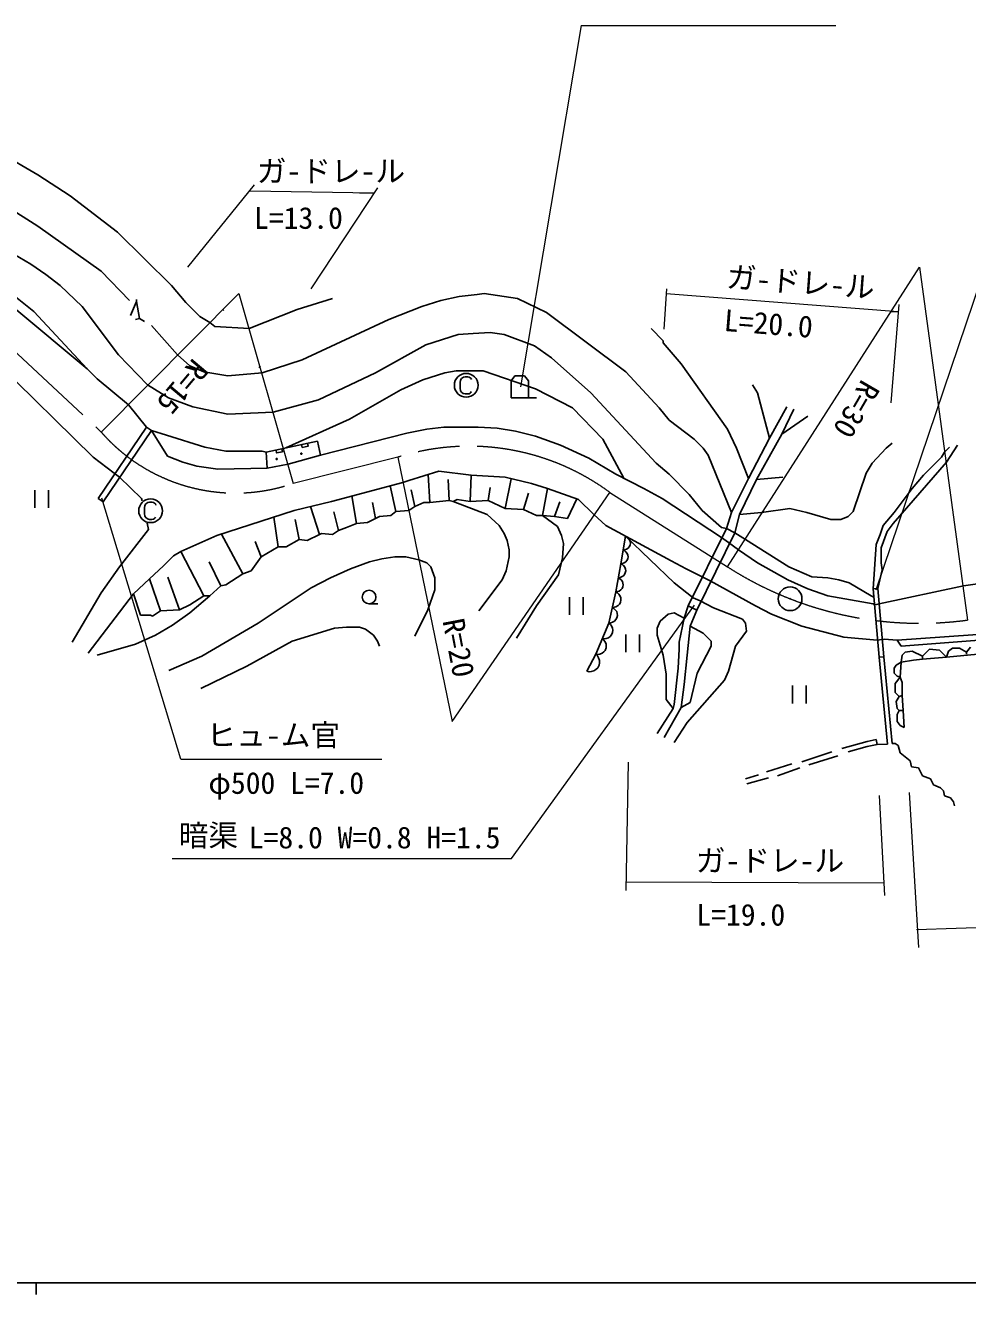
# Model space of a CAD drawing. Units: millimetres, scale not verified. Extents: x 40000 to 680000, y 20000 to 380000.
# Drawn here: x 267084 to 346459, y 204000 to 310934 of the extents above; entities that cross this region are included whole.
import ezdxf
from ezdxf.enums import TextEntityAlignment as Align

# ---------------------------------------------------------------- set-up
doc = ezdxf.new("R2010")
doc.units = ezdxf.units.MM
doc.header["$LTSCALE"] = 1000
doc.linetypes.add('CHAIN', pattern=[18.5, 12, -1.5, 3.5, -1.5])
for name, color, linetype, lineweight in [('M-BGD', 7, 'Continuous', 25), ('M-BMK', 2, 'CHAIN', 13), ('M-BMK-SRVR', 3, 'Continuous', 25), ('M-STR-HTXT', 7, 'Continuous', 13), ('M-TTL-BAND', 7, 'Continuous', 25)]:
    doc.layers.add(name, color=color, linetype=linetype, lineweight=lineweight)
doc.styles.add('ＭＳ ゴシック', font='')
doc.styles.get('ＭＳ ゴシック').set_extended_font_data('MS Gothic')

# ---------------------------------------------------------------- blocks, each defined once
blk = doc.blocks.new('BUHIN1')
at = {"layer": 'M-BGD'}
blk.add_lwpolyline([(-365, -535), (-311, -623), (-231, -682), (-129, -722), (-11, -735), (182, -706), (331, -653), (473, -521), (546, -368), (556, -164), (483, 320), (412, 522), (319, 634), (160, 717), (-24, 730), (-212, 701), (-353, 665), (-420, 609), (-480, 535), (-499, 461)], dxfattribs=at)
blk.add_circle((0, 0), 1000, dxfattribs=at)
blk = doc.blocks.new('BUHIN4')
at = {"layer": 'M-BGD'}
blk.add_lwpolyline([(14, 588), (-123, 547), (-239, 479), (-371, 367), (-444, 240), (-492, 103), (-496, -80), (-455, -219), (-387, -350), (-261, -467), (-148, -538), (-14, -588)], dxfattribs=at)
blk = doc.blocks.new('BUHIN5')
at = {"layer": 'M-BGD'}
blk.add_lwpolyline([(17, 602), (-123, 560), (-242, 491), (-378, 378), (-454, 247), (-503, 107), (-508, -79), (-467, -222), (-398, -356), (-269, -477), (-154, -550), (-17, -602)], dxfattribs=at)
blk = doc.blocks.new('BUHIN6')
at = {"layer": 'M-BGD'}
blk.add_lwpolyline([(49, 671), (-109, 632), (-246, 561), (-403, 441), (-494, 299), (-556, 145), (-571, -63), (-532, -224), (-463, -378), (-325, -519), (-200, -606), (-49, -671)], dxfattribs=at)
blk = doc.blocks.new('BUHIN7')
at = {"layer": 'M-BGD'}
blk.add_lwpolyline([(175, 690), (3, 678), (-153, 630), (-338, 534), (-460, 403), (-552, 254), (-607, 40), (-596, -135), (-552, -308), (-434, -481), (-319, -594), (-175, -690)], dxfattribs=at)
blk = doc.blocks.new('BUHIN13')
at = {"layer": 'M-BGD'}
blk.add_lwpolyline([(234, 88), (145, 322), (-322, 145), (-234, -88)], dxfattribs=at)
blk = doc.blocks.new('BUHIN22')
at = {"color": 7, "linetype": 'Continuous', "lineweight": 25}
blk.add_line((572, 47), (511, 790), dxfattribs=at)
blk.add_circle((0, 0), 574, dxfattribs=at)
blk = doc.blocks.new('BUHIN23')
at = {"color": 7, "linetype": 'Continuous', "lineweight": 25}
for p, q in [((701, 633), (-794, 511)), ((-701, -637), (794, -515))]:
    blk.add_line(p, q, dxfattribs=at)

msp = doc.modelspace()

# ---------------------------------------------------------------- linework, layer by layer
at = {"layer": 'M-BGD'}
for p, q in [((264925, 300204), (268142, 298341)), ((254426, 298511), (267550, 290806)), ((268142, 298341), (270852, 296563)), ((270852, 296563), (274831, 293515)), ((265433, 295717), (268142, 294023)), ((268142, 294023), (273476, 290213)), ((274831, 293515), (279403, 289028)), ((267550, 290806), (268820, 289959)), ((268820, 289959), (270005, 289028)), ((273476, 290213), (275847, 287758)), ((270005, 289028), (271868, 287250)), ((279403, 289028), (280588, 287589)), ((266110, 288181), (267804, 286827)), ((276440, 287673), (275932, 286488)), ((276440, 287843), (276440, 287673)), ((276440, 287673), (276694, 286234)), ((292950, 287927), (289986, 286996)), ((302094, 287758), (300485, 287250)), ((303618, 288097), (302094, 287758)), ((305142, 288266), (303618, 288097)), ((305142, 288266), (305734, 288351)), ((305734, 288351), (308528, 287927)), ((308528, 287927), (310984, 286742)), ((272291, 282001), (266195, 287081)), ((267804, 286827), (272291, 282001)), ((271868, 287250), (274916, 283186)), ((280588, 287589), (281774, 286403)), ((283721, 286996), (283806, 286911)), ((289986, 286996), (285922, 285387)), ((300485, 287250), (297691, 286149)), ((310984, 286742), (317672, 281747)), ((276694, 286234), (276355, 286149)), ((276694, 286234), (277117, 285980)), ((277710, 285641), (279911, 283186)), ((281774, 286403), (282620, 285895)), ((282620, 285895), (283044, 285557)), ((283044, 285557), (285922, 285387)), ((297691, 286149), (290410, 282763)), ((303533, 284879), (300824, 284033)), ((304803, 284964), (303533, 284879)), ((304803, 284964), (306242, 285049)), ((306242, 285049), (307428, 284879)), ((307428, 284879), (309968, 283948)), ((319789, 285387), (320805, 284371)), ((272799, 274550), (263486, 283694)), ((300824, 284033), (296590, 281662)), ((309968, 283948), (311407, 282932)), ((320805, 284371), (320805, 284202)), ((320805, 284202), (322329, 282424)), ((274916, 283186), (277371, 280646)), ((279911, 283186), (280927, 282255)), ((290410, 282763), (287023, 281662)), ((311407, 282932), (314709, 279969)), ((322329, 282424), (326224, 276921)), ((272291, 282001), (273138, 281154)), ((280927, 282255), (282112, 281747)), ((282112, 281747), (284144, 281408)), ((284144, 281408), (287023, 281662)), ((286854, 282255), (286769, 282085)), ((296590, 281662), (291764, 279376)), ((302432, 281662), (300570, 281069)), ((303364, 281831), (302432, 281662)), ((304464, 281831), (303364, 281831)), ((304464, 281831), (305650, 281831)), ((305650, 281831), (310052, 280307)), ((308304, 281408), (308020, 280985)), ((309121, 281408), (308304, 281408)), ((309460, 280985), (309121, 281408)), ((317672, 281747), (320466, 278699)), ((273138, 281154), (275762, 278953)), ((277371, 280646), (279149, 279545)), ((298707, 280223), (294389, 277767)), ((300570, 281069), (298707, 280223)), ((308020, 280985), (308020, 279545)), ((309460, 279545), (309460, 280985)), ((310052, 280307), (313185, 278699)), ((328340, 280646), (328764, 279969)), ((279149, 279545), (281181, 278783)), ((291764, 279376), (287954, 278360)), ((308020, 279545), (309460, 279545)), ((309460, 279545), (310137, 279545)), ((314709, 279969), (320212, 274042)), ((328764, 279969), (329780, 276159)), ((275762, 278953), (277286, 277090)), ((281181, 278783), (284144, 278191)), ((287954, 278360), (284144, 278191)), ((313185, 278699), (315725, 276074)), ((320466, 278699), (321313, 277683)), ((331219, 278783), (329780, 276159)), ((331812, 278614), (330796, 276497)), ((277286, 277090), (273222, 271079)), ((277286, 277090), (277286, 277100)), ((277286, 277090), (277700, 276810)), ((294389, 277767), (289028, 275350)), ((300908, 276921), (302348, 277090)), ((302348, 277090), (305226, 277090)), ((305226, 277090), (306835, 277005)), ((306835, 277005), (308359, 276751)), ((321313, 277683), (323430, 276074)), ((332997, 278021), (330796, 276497)), ((277700, 276810), (273636, 270799)), ((277700, 276810), (278980, 276413)), ((277700, 276810), (279064, 274635)), ((278980, 276413), (282197, 275397)), ((287362, 274973), (291680, 275905)), ((291680, 275905), (291934, 274719)), ((291934, 274719), (299215, 276582)), ((299215, 276582), (300908, 276921)), ((308359, 276751), (310052, 276328)), ((310052, 276328), (312169, 275566)), ((315725, 276074), (317490, 272779)), ((323430, 276074), (324192, 275312)), ((326224, 276921), (326986, 275312)), ((329780, 276159), (328002, 272772)), ((328679, 272687), (330796, 276497)), ((282197, 275397), (283975, 275058)), ((283975, 275058), (287023, 275058)), ((287023, 275058), (287362, 274973)), ((287446, 273619), (287362, 274973)), ((312169, 275566), (314540, 274465)), ((324192, 275312), (324615, 274719)), ((326986, 275312), (328002, 272772)), ((339601, 275312), (338416, 274042)), ((340109, 275735), (339601, 275312)), ((344512, 274973), (344258, 274550)), ((344935, 275397), (344512, 274973)), ((345612, 275566), (344681, 274127)), ((274577, 273195), (272799, 274550)), ((279064, 274635), (280334, 274127)), ((280334, 274127), (281520, 273788)), ((281520, 273788), (283298, 273534)), ((289224, 273957), (287446, 273619)), ((291934, 274719), (289224, 273957)), ((314540, 274465), (316826, 273111)), ((320212, 274042), (321313, 273111)), ((324615, 274719), (326562, 269893)), ((338416, 274042), (337908, 273195)), ((344681, 274127), (340194, 268962)), ((344258, 274550), (342734, 273026)), ((274577, 273195), (275000, 272857)), ((275000, 272857), (276863, 271079)), ((283298, 273534), (287446, 273619)), ((301924, 273365), (299384, 272603)), ((301024, 273095), (301162, 270740)), ((304634, 273026), (301924, 273365)), ((302686, 272687), (302771, 270909)), ((304634, 273026), (304549, 270825)), ((304634, 273026), (307512, 272857)), ((307512, 272857), (309714, 272349)), ((308014, 272741), (307512, 270232)), ((316826, 273111), (319196, 271925)), ((321313, 273111), (323006, 271417)), ((328002, 272772), (326562, 269893)), ((328679, 272687), (327240, 269724)), ((330880, 272857), (328679, 272687)), ((337908, 273195), (336807, 269978)), ((342734, 273026), (341802, 271925)), ((298876, 272433), (292865, 270825)), ((297818, 272150), (298284, 269978)), ((299384, 272603), (298876, 272433)), ((299571, 271794), (299892, 270401)), ((306242, 272010), (306073, 270909)), ((309714, 272349), (311068, 271925)), ((311068, 271925), (310645, 269639)), ((311068, 271925), (313693, 270994)), ((319196, 271925), (320720, 271079)), ((341802, 271925), (340278, 269893)), ((273222, 271079), (273636, 270799)), ((276863, 271079), (276921, 270865)), ((292865, 270825), (289732, 270063)), ((294593, 271287), (294982, 268962)), ((296336, 270740), (296590, 269385)), ((297945, 271502), (298030, 271163)), ((300654, 270740), (299892, 270401)), ((301162, 270740), (300654, 270740)), ((301162, 270740), (302771, 270909)), ((302771, 270909), (303110, 270825)), ((303448, 270994), (303110, 270825)), ((303110, 270825), (305988, 269724)), ((304549, 270825), (303448, 270994)), ((304549, 270825), (306073, 270909)), ((306073, 270909), (307512, 270232)), ((309460, 271525), (309036, 270147)), ((312114, 270783), (311661, 269555)), ((313538, 271049), (312762, 269385)), ((313693, 270994), (314963, 269724)), ((320720, 271079), (325716, 267777)), ((323006, 271417), (324107, 270063)), ((289732, 270063), (283213, 267946)), ((288020, 269507), (288378, 267015)), ((291096, 270395), (291849, 268031)), ((293078, 269944), (293458, 268369)), ((296929, 269555), (296590, 269385)), ((297860, 269639), (296929, 269555)), ((298284, 269978), (297860, 269639)), ((299384, 270063), (298284, 269978)), ((299892, 270401), (299384, 270063)), ((305988, 269724), (307004, 268793)), ((307512, 270232), (309036, 270147)), ((309036, 270147), (310137, 269639)), ((310137, 269639), (310645, 269639)), ((310645, 269639), (311661, 269555)), ((310645, 269639), (311915, 268708)), ((312762, 269385), (311661, 269555)), ((314963, 269724), (315979, 268793)), ((324107, 270063), (325716, 268623)), ((326562, 269893), (326139, 268539)), ((327240, 269724), (326856, 268185)), ((327240, 269724), (329102, 269893)), ((331473, 270232), (329102, 269893)), ((332912, 269893), (331473, 270232)), ((334944, 269301), (332912, 269893)), ((336384, 269555), (335791, 269301)), ((336807, 269978), (336384, 269555)), ((340278, 269893), (339347, 268793)), ((277456, 268454), (275000, 265321)), ((277348, 268991), (277456, 268454)), ((289817, 269301), (290156, 267607)), ((294135, 268623), (293458, 268369)), ((294982, 268962), (294135, 268623)), ((295913, 269047), (294982, 268962)), ((296590, 269385), (295913, 269047)), ((307004, 268793), (307428, 268115)), ((311915, 268708), (312254, 267946)), ((315979, 268793), (321482, 265829)), ((322922, 262019), (326139, 268539)), ((325716, 268623), (326139, 268539)), ((326139, 268539), (326856, 268185)), ((335791, 269301), (334944, 269301)), ((339347, 268793), (339093, 268031)), ((340194, 268962), (339686, 268285)), ((283213, 267946), (280192, 266598)), ((283592, 268069), (285414, 264729)), ((286430, 267438), (286938, 266168)), ((290156, 267607), (289055, 267015)), ((290833, 267523), (290156, 267607)), ((291849, 268031), (290833, 267523)), ((292018, 268115), (291849, 268031)), ((292950, 268031), (292018, 268115)), ((293458, 268369), (292950, 268031)), ((307428, 268115), (307682, 267523)), ((307682, 267523), (307851, 266761)), ((312254, 267946), (312423, 267269)), ((317652, 267892), (317249, 265575)), ((317652, 267892), (321736, 263967)), ((323639, 261665), (326856, 268185)), ((325716, 267777), (326308, 267353)), ((326308, 267353), (327155, 266761)), ((326856, 268185), (327748, 267607)), ((327748, 267607), (331388, 265321)), ((339093, 268031), (338754, 267184)), ((339686, 268285), (339178, 266930)), ((280192, 266598), (279572, 266253)), ((280192, 266598), (282112, 262866)), ((288378, 267015), (286938, 266168)), ((289055, 267015), (288378, 267015)), ((307851, 266761), (307851, 266168)), ((312423, 267269), (312338, 266083)), ((327155, 266761), (328764, 265660)), ((338500, 263459), (338754, 267184)), ((339178, 266930), (339178, 265660)), ((365848, 266507), (346120, 263713)), ((275000, 265321), (273476, 263120)), ((278726, 265406), (277540, 264305)), ((279572, 266253), (278726, 265406)), ((282562, 265749), (283552, 263713)), ((286938, 266168), (286092, 264983)), ((296082, 265745), (294474, 265152)), ((297098, 265999), (296082, 265745)), ((298199, 266168), (297098, 265999)), ((299130, 266168), (298199, 266168)), ((300231, 265914), (299130, 266168)), ((300231, 265914), (300908, 265660)), ((300908, 265660), (301247, 265321)), ((301247, 265321), (301586, 264390)), ((307851, 266168), (307597, 264983)), ((312000, 264644), (312338, 266083)), ((317249, 265575), (316826, 263205)), ((321482, 265829), (322752, 265152)), ((328764, 265660), (331304, 264221)), ((331388, 265321), (333336, 264475)), ((339178, 265660), (339262, 265067)), ((277540, 264305), (276186, 263035)), ((277540, 264305), (278472, 261596)), ((279072, 264453), (280080, 261681)), ((285414, 264729), (283975, 263797)), ((286092, 264983), (285414, 264729)), ((292780, 264390), (291172, 263543)), ((294474, 265152), (292780, 264390)), ((301586, 264390), (301586, 263374)), ((307258, 264221), (305282, 261610)), ((307597, 264983), (307258, 264221)), ((310137, 262019), (312000, 264644)), ((322752, 265152), (324276, 264390)), ((324276, 264390), (324784, 264136)), ((324784, 264136), (328594, 262019)), ((331304, 264221), (332997, 263459)), ((333336, 264475), (334690, 264390)), ((334690, 264390), (335622, 264221)), ((335622, 264221), (336468, 263967)), ((339262, 265067), (338898, 263494)), ((273476, 263120), (271021, 258971)), ((283552, 263713), (282620, 262866)), ((283975, 263797), (283552, 263713)), ((291172, 263543), (286684, 260580)), ((301586, 263374), (300993, 261681)), ((316826, 263205), (316233, 260580)), ((321736, 263967), (323345, 262697)), ((332997, 263459), (334690, 262866)), ((336468, 263967), (338331, 262866)), ((338500, 263459), (338898, 263494)), ((339008, 257701), (338500, 263459)), ((339406, 257736), (338898, 263494)), ((346120, 263713), (339008, 262189)), ((276186, 263035), (272376, 258040)), ((276186, 263035), (276778, 261257)), ((280927, 262104), (280080, 261681)), ((282112, 262866), (280927, 262104)), ((282620, 262866), (280927, 261427)), ((282112, 262866), (282620, 262866)), ((308444, 259310), (310137, 262019)), ((322922, 262019), (322583, 261003)), ((322922, 262019), (323639, 261665)), ((323345, 262697), (323938, 262443)), ((323938, 262443), (325038, 261850)), ((328594, 262019), (329949, 261342)), ((334690, 262866), (338500, 262189)), ((338331, 262866), (338500, 262781)), ((338670, 262104), (338500, 262189)), ((339008, 262189), (338670, 262104)), ((276778, 261257), (277625, 261257)), ((277625, 261257), (277794, 261173)), ((277794, 261173), (278472, 261596)), ((280080, 261681), (278472, 261596)), ((280927, 261427), (279488, 260411)), ((300993, 261681), (299892, 259479)), ((321228, 261342), (320551, 260749)), ((321736, 261427), (321228, 261342)), ((322583, 261003), (321736, 261427)), ((322583, 261003), (322160, 258971)), ((323639, 261665), (323091, 260326)), ((325038, 261850), (327494, 260919)), ((327494, 260919), (327748, 260580)), ((329949, 261342), (332489, 260326)), ((279488, 260411), (278048, 259564)), ((286684, 260580), (281943, 257786)), ((293119, 260157), (289563, 259056)), ((294135, 260241), (293119, 260157)), ((295236, 260241), (294135, 260241)), ((295744, 260072), (295236, 260241)), ((296421, 259564), (295744, 260072)), ((316233, 260580), (315132, 257955)), ((320551, 260749), (320297, 260157)), ((320297, 260157), (320297, 259564)), ((323091, 260326), (322837, 257871)), ((323091, 260326), (324192, 259733)), ((327832, 259903), (326901, 258633)), ((327748, 260580), (327832, 259903)), ((332489, 260326), (336045, 259395)), ((355264, 260157), (340532, 259141)), ((276355, 258802), (273138, 257871)), ((278048, 259564), (276355, 258802)), ((289563, 259056), (285753, 256939)), ((296760, 259056), (296421, 259564)), ((296929, 258633), (296760, 259056)), ((320297, 259564), (320805, 257871)), ((322160, 258971), (322160, 258379)), ((324192, 259733), (324869, 259056)), ((324869, 259056), (324869, 258633)), ((336045, 259395), (338839, 259141)), ((339432, 259225), (338839, 259141)), ((339432, 259225), (340532, 259141)), ((340871, 258633), (340532, 259141)), ((354333, 259649), (340871, 258633)), ((281943, 257786), (279158, 256593)), ((315132, 257955), (314370, 256516)), ((320805, 257871), (321059, 256262)), ((322160, 258379), (322075, 256770)), ((322837, 257871), (322583, 255415)), ((324869, 258633), (323684, 256347)), ((326901, 258633), (326308, 256516)), ((339008, 257701), (339406, 257736)), ((339406, 257736), (340109, 250420)), ((340956, 257871), (340871, 257278)), ((341210, 258125), (340956, 257871)), ((341802, 258209), (341210, 258125)), ((342649, 257786), (341802, 258209)), ((343242, 258379), (342649, 257786)), ((342649, 257786), (342649, 257532)), ((344088, 258294), (343242, 258379)), ((344681, 257701), (344088, 258294)), ((344850, 258209), (344681, 257701)), ((347306, 257955), (344681, 257701)), ((345189, 258463), (344850, 258209)), ((345782, 258463), (345189, 258463)), ((346374, 258125), (345782, 258463)), ((346713, 258548), (346374, 258125)), ((346374, 258125), (346374, 257955)), ((285753, 256939), (281858, 255077)), ((321736, 253722), (322075, 256770)), ((339008, 257701), (339710, 250385)), ((340448, 257024), (340278, 256770)), ((340278, 256770), (340278, 256347)), ((340871, 257278), (340448, 257024)), ((340871, 257278), (340786, 256008)), ((341887, 257447), (340871, 257278)), ((342649, 257532), (341887, 257447)), ((344681, 257701), (342649, 257532)), ((321059, 256262), (321059, 254145)), ((325970, 255754), (322837, 252198)), ((323684, 256347), (323091, 253891)), ((326308, 256516), (325970, 255754)), ((340278, 256347), (340532, 256093)), ((340786, 256008), (340363, 255500)), ((340532, 256093), (340786, 256008)), ((340956, 255585), (340786, 256008)), ((340956, 254484), (340956, 255585)), ((322583, 255415), (322329, 253468)), ((340363, 255500), (340363, 254738)), ((340363, 254738), (340702, 254399)), ((322329, 253468), (320890, 250928)), ((321059, 254145), (321652, 253383)), ((321652, 253383), (321736, 253722)), ((323091, 253891), (322329, 253468)), ((340702, 254399), (340448, 253976)), ((340448, 253976), (340532, 253383)), ((340956, 254484), (340702, 254399)), ((340956, 254484), (341040, 253214)), ((321652, 253383), (320297, 251267)), ((340532, 253383), (340702, 253214)), ((340702, 253214), (340532, 252875)), ((340532, 252875), (340532, 252283)), ((340702, 253214), (341040, 253214)), ((341125, 251775), (341040, 253214)), ((322837, 252198), (321736, 250505)), ((340532, 252283), (340786, 251944)), ((340786, 251944), (341125, 251775)), ((337992, 250589), (335876, 249997)), ((337992, 250589), (338754, 250759)), ((337992, 250166), (338839, 250335)), ((338754, 250759), (338839, 250335)), ((338839, 250335), (339710, 250385)), ((340109, 250420), (340363, 250420)), ((340363, 250420), (340617, 250251)), ((340617, 250251), (340786, 249658)), ((335029, 249743), (332489, 248896)), ((335537, 249404), (333082, 248642)), ((337992, 250166), (336384, 249743)), ((340786, 249658), (341633, 248981)), ((331642, 248727), (329526, 248049)), ((332320, 248388), (330457, 247711)), ((341633, 248981), (341718, 248473)), ((341718, 248473), (342310, 248388)), ((342310, 248388), (342649, 247711)), ((328848, 247795), (327748, 247457)), ((329695, 247541), (327872, 247021)), ((342649, 247711), (343326, 247457)), ((343326, 247457), (343580, 246949)), ((343580, 246949), (344173, 246695)), ((344173, 246695), (344427, 246441)), ((344427, 246441), (344512, 246017)), ((344512, 246017), (345020, 245848)), ((345020, 245848), (345274, 245509)), ((345274, 245509), (345358, 245171))]:
    msp.add_line(p, q, dxfattribs=at)
msp.add_lwpolyline([(314370, 256516), (314564, 256482), (314750, 256494), (314982, 256551), (315153, 256663), (315296, 256804), (315414, 257027), (315450, 257225), (315447, 257429), (315363, 257653), (315267, 257810), (315132, 257955)], dxfattribs=at)
for centre, radius in [((290327, 274846), 50), ((288253, 274398), 50), ((331503, 262626), 22.5)]:
    msp.add_circle(centre, radius, dxfattribs=at)
at = {"layer": 'M-BMK'}
for p, q in [((263147, 286319), (273476, 276667)), ((298453, 274550), (289648, 272349)), ((316318, 271587), (326224, 265321))]:
    msp.add_line(p, q, dxfattribs=at)
for centre, radius, start, end in [((284773, 286535), 15000, 221.13629, 288.96472), ((304467, 255476), 20000, 53.66422, 107.50165), ((342436, 290563), 30000, 237.28851, 277.70605)]:
    msp.add_arc(centre, radius, start, end, dxfattribs=at)
at = {"layer": 'M-BMK-SRVR'}
msp.add_circle((331503, 262626), 1000, dxfattribs=at)
at = {"layer": 'M-STR-HTXT'}
for p, q in [((313898, 310934), (308781, 280480)), ((313898, 310934), (335349, 310934)), ((286346, 297495), (280747, 290568)), ((286007, 296987), (296421, 296817)), ((296760, 297241), (291131, 288750)), ((295236, 296817), (296421, 296817)), ((348835, 293261), (338714, 263348)), ((326224, 265321), (342395, 290552)), ((342395, 290552), (346459, 260834)), ((321083, 288744), (320871, 285332)), ((273476, 276667), (285076, 288351)), ((285076, 288351), (289648, 272349)), ((321059, 288351), (340617, 286827)), ((339940, 286827), (340617, 286827)), ((340666, 287429), (339993, 279135)), ((298453, 274550), (303025, 252283)), ((280183, 249109), (273536, 271100)), ((303025, 252283), (316318, 271587)), ((308042, 240756), (323443, 262093)), ((280183, 249109), (297113, 249109)), ((317865, 248872), (317658, 238038)), ((339486, 237617), (339042, 246052)), ((341536, 246302), (342310, 233233)), ((279452, 240756), (308042, 240756)), ((339432, 238651), (317672, 238736)), ((342141, 234757), (383245, 236113))]:
    msp.add_line(p, q, dxfattribs=at)
at = {"layer": 'M-TTL-BAND'}
for p, q in [((40000, 205000), (579000, 205000)), ((268000, 205000), (268000, 204000))]:
    msp.add_line(p, q, dxfattribs=at)

# ---------------------------------------------------------------- block references
at = {"rotation": 171.45831}
for name, p in [('BUHIN1', (304224, 280612)), ('BUHIN13', (288441, 275206)), ('BUHIN13', (290600, 275672)), ('BUHIN1', (277633, 270042)), ('BUHIN4', (317551, 267313)), ('BUHIN4', (317350, 266154)), ('BUHIN5', (317143, 264983)), ('BUHIN5', (316932, 263798)), ('BUHIN6', (316678, 262549)), ('BUHIN6', (316381, 261236)), ('BUHIN7', (315958, 259924)), ('BUHIN7', (315407, 258611))]:
    msp.add_blockref(name, p, dxfattribs=at)
at = {"layer": 'M-BGD', "rotation": 265.33335}
for name, p in [('BUHIN23', (268445, 271024)), ('BUHIN22', (296038, 262772)), ('BUHIN23', (313504, 262020)), ('BUHIN23', (318256, 258877)), ('BUHIN23', (332293, 254563))]:
    msp.add_blockref(name, p, dxfattribs=at)

# ---------------------------------------------------------------- texts
at = {"layer": 'M-STR-HTXT', "style": 'ＭＳ ゴシック'}
for s, p in [('ガ-ドレ-ル', (286578, 297194)), ('L=13.0', (286347, 293243)), ('ヒュ-ム官', (282350, 249671)), ('φ500 L=7.0', (282501, 245641)), ('暗渠', (280004, 241219)), ('L=8.0 W=0.8 H=1.5', (285906, 241046)), ('ガ-ドレ-ル', (323563, 239101)), ('L=19.0', (323610, 234536))]:
    msp.add_text(s, height=1833, dxfattribs=at).set_placement(p, align=Align.BOTTOM_LEFT)
for s, rotation, p in [('ガ-ドレ-ル', 355.7, (326052, 288314)), ('L=20.0', 355.5, (325838, 284647)), ('R=15', 229.844, (280813, 283336)), ('R=30', 239.893, (337079, 281476)), ('R=20', 280.856, (301678, 260669))]:
    msp.add_text(s, height=1833, rotation=rotation, dxfattribs=at).set_placement(p, align=Align.BOTTOM_LEFT)

doc.saveas('drawing.dxf')
